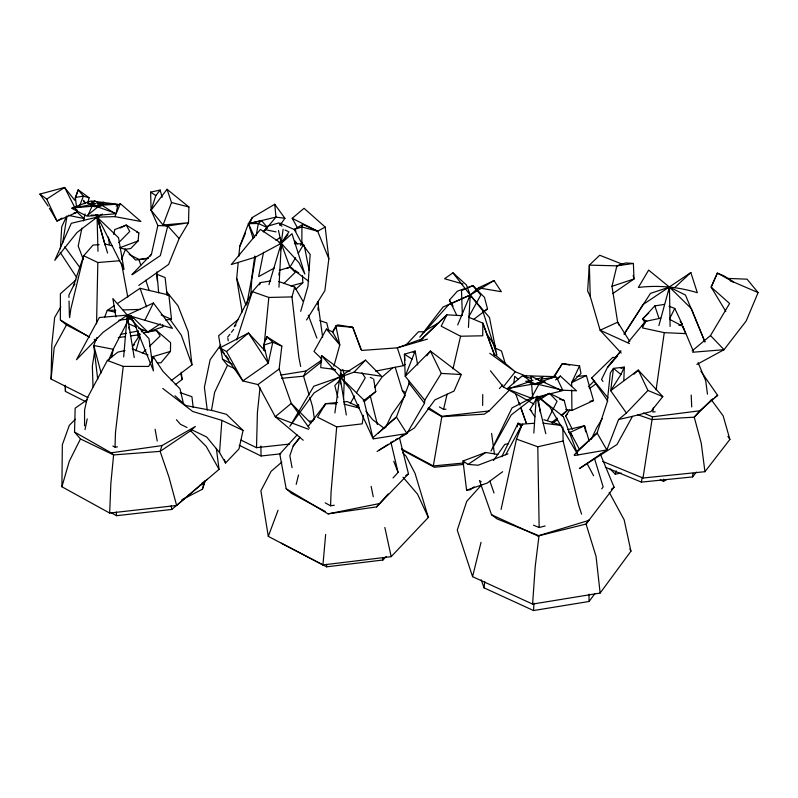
<?xml version="1.0" encoding="UTF-8"?>
<svg xmlns="http://www.w3.org/2000/svg" width="798" height="798" viewBox="0 0 798 798"><rect width="100%" height="100%" fill="white"/><g stroke="black" fill="none" stroke-linecap="round" stroke-linejoin="round"><path stroke-width="1.2" d="M87.82 336.038L66.463 324.956L60.359 319.988L60.389 293.764L76.059 279.869M132.588 349.584L132.588 346.013L140.348 334.272M84.538 425.863L84.588 409.843L87.281 398.032L107.371 360.457L117.805 352.147L125.007 350.502M300.696 311.34L307.958 286.243L310.173 254.512L301.844 243.43L301.933 226.991L302.841 224.388L317.644 231.201L328.846 258.751L324.856 290.681L306.572 319.958M216.348 448.376L219.051 469.364L176.627 505.463L109.665 513.064L61.905 486.77L62.344 444.725L69.336 425.324L75.371 419.209M482.64 405.474L482.74 394.551M157.216 362.811L160.907 362.841L170.453 351.399L170.602 342.661L156.498 330.472L143.381 332.856M88.039 397.643L51.082 379.05L51.81 344.736L54.663 317.454L60.828 306.911M96.558 323.848L97.835 262.522L83.71 255.749L73.426 285.923L68.907 295.11L68.967 297.484M386.272 556.485L382.9 560.016L326.621 566.819L326.681 564.336M74.533 432.027L111.122 452.825L161.934 445.593L195.39 426.451L190.602 430.76L160.129 451.369L113.605 454.93L80.468 438.94L74.533 432.027L75.162 408.187L87.082 399.798M150.084 256.218L151.46 254.223L157.844 225.535L151.091 210.233L167.041 189.276L188.917 207.021L188.508 222.762L179.151 238.532L168.597 264.437L138.752 285.425M289.624 444.057L256.517 447.678L257.405 412.536L260.008 387.748M287.928 234.692L281.235 243.121L281.295 240.816M117.456 446.89L115.012 447.109L115.501 432.197L123.241 366.392L107.371 360.457M334.292 505.224L330.601 505.802L331.05 492.196L336.696 426.89L317.554 417.224L325.574 403.678L337.594 402.501M623.817 380.506L624.315 367.15L613.472 368.377L610.35 372.875L607.248 401.883L597.074 433.015L574.141 454.89M109.665 513.064L110.852 483.508L113.605 454.93L111.122 452.825M343.499 399.18L344.477 374.88M278.961 287.22L281.295 243.071L268.966 284.657M468.436 327.429L470.231 294.871L457.703 324.946M594.969 593.513L589.064 601.483L533.533 610.54L533.972 603.138M60.399 248.727L61.735 226.762L66.643 216.168M321.504 355.539L339.908 376.596L365.524 360.137L381.534 376.237L354.063 372.167L313.833 386.202L289.854 426.361L314.003 392.985L339.908 376.596L341.145 370.222L321.504 355.539L320.736 367.629L335.14 369.454M250.801 294.612L251.779 279.699L255.589 256.677M533.822 433.075L536.336 396.456M609.223 492.336L624.146 519.777L630.939 551.199L600.146 593.054L532.595 604.076L535.249 566.221L539.009 535.737L586.071 524.047L614.091 487.219L600.325 454.052M175.031 395.798L185.734 405.534L213.485 410.82L226.462 414.332L243.051 430.431L238.981 448.945L225.555 463.01L219.55 452.606L221.864 420.356L192.717 411.479L162.792 388.476M278.921 275.19L279.11 272.796M123.68 356.925L127.231 314.861L134.234 357.564M266.592 339.14L266.801 336.676L281.834 346.113L279.11 369.055L291.28 403.399L309.415 428.177M402.711 452.646L406.122 456.257L415.03 473.334L428.336 517.443L391.18 556.655L322.941 564.934L325.644 534.47M377.055 451.459L406.93 433.533L424.496 403.259L424.765 400.207L441.284 373.404L430.411 351.05L405.204 376.277L424.765 400.207M124.688 249.365L130.712 248.537L138.114 240.896L138.842 232.886L126.274 225.056L114.732 229.575L113.725 234.413M605.283 467.209L641.402 482.122L692.584 476.915L692.913 473.294M242.153 312.018L236.697 278.402L238.213 262.462M238.802 256.328L239.739 246.522L248.447 223.659L252.288 217.505L274.731 204.278L284.916 218.293L280.128 225.116M263.649 350.222L268.836 297.454L252.348 291.649L234.273 326.761L236.018 325.025M51.082 379.05L54.214 347.499L66.463 324.956M660.235 479.788L663.477 481.384L663.707 479.119M280.457 250.373L281.265 243.32L291.968 233.704L304.856 274.073L298.921 262.642L281.265 243.32L260.427 229.425L231.27 264.547L255.42 257.165L281.265 243.32L278.951 242.642M428.356 407.509L441.883 416.347L433.324 465.952L464.276 462.94M280.547 249.126L281.295 243.071M533.533 610.54L483.997 587.827L484.755 581.732M513.812 383.14L514.7 376.307L518.321 379.489M288.966 231.789L281.235 243.121L283.11 229.166M69.635 317.664L70.783 309.245L83.71 255.749L93.007 245.106L99.142 244.577M668.804 291.749L669.462 286.881L670.101 326.472M334.881 412.935L339.898 376.397L346.312 414.97M254.791 256.018L251.53 278.861L246.861 304.098M656.106 389.743L664.265 332.646L685.672 333.624L682.859 326.282L669.831 319.449M363.459 415.389L362.212 423.848L336.696 426.89M602.759 461.444L642.998 478.022L652.485 416.835L699.736 410.79L717.661 395.359L700.863 371.2M653.452 407.389L652.744 411.987L655.188 411.818M94.643 351.449L92.349 366.083L93.027 386.91M62.753 242.632L66.942 216.298M256.218 235.729L258.273 223.5L261.614 220.627L267.4 227.57L263.729 231.729M641.402 482.122L642.23 477.254M211.52 410.202L214.622 392.317L227.47 365.314L222.502 359.13L218.622 335.729L238.552 319.19M111.55 357.554L113.186 349.255L129.126 318.701M263.559 252.278L258.642 276.607L274.482 267.948M85.017 429.643L87.221 418.88M501.074 509.413L516.486 439.1L522.301 424.117L534.5 423.249M81.925 228.128L78.194 246.093L83.381 259.55M83.421 220.936L85.067 213.924M469.433 298.382L470.231 294.871M517.234 426.77L518.032 423.269L522.74 424.736M446.002 409.204L443.558 409.374L447.089 394.182M452.985 368.836L460.576 336.237L441.204 326.192L446.84 314.821L461.683 315.659M619.268 325.454L617.642 322.192L611.986 286.292L616.874 265.844L625.782 262.941L633.393 263.46L633.991 278.981L612.784 293.564M296.198 484.386L298.512 475.019M532.595 604.076L472.576 576.665L481.034 542.331M87.96 202.383L89.117 197.764L78.204 189.804L75.381 197.435L76.568 207.281M162.144 197.276L160.159 190.094L150.613 192.119L151.091 210.233L163.051 225.036L188.508 222.762L167.77 225.974L160.328 255.609L132.169 274.721M658.899 325.574L669.462 286.881M333.903 366.162L339.788 344.926L335.868 325.903L337.754 324.896L352.766 327.27L361.604 350.452L397.294 347.848L427.379 339.14M300.666 366.472L298.851 357.324L291.968 296.906L294.731 287.11L278.662 281.485M135.949 350.911L139.989 336.816M61.905 486.77L69.306 461.214L80.468 438.94M621.293 473.074L615.228 474.152L616.226 470.88M161.934 445.593L160.129 451.369L168.957 477.094L176.627 505.463M181.854 499.787L202.393 489.234L205.076 480.935M202.393 489.234L205.016 481.084M151.091 210.233L155.829 195.59L160.159 190.094M236.677 339.958L252.348 291.649L260.308 282.592L270.632 280.986M259.55 284.836L260.308 282.592M299.948 437.124L293.165 445.982L289.854 455.778L292.068 467.678M96.418 214.802L97.007 217.116L97.755 214.931L97.007 217.116L95.969 215.081M265.534 351.479L248.497 333.015L219.869 347.858L242.821 380.925L268.248 363.18L263.679 345.095L266.801 336.676L272.786 342.242L281.834 346.113M322.941 564.934L268.298 536.366L278.053 510.241M167.041 189.276L171.51 202.532L163.051 225.036L167.77 225.974L179.151 238.532M408.686 380.905L409.125 383.299L396.426 417.005L378.122 433.284M300.736 245.515L301.983 242.263M96.817 337.564L93.775 345.484L97.695 379.339M104.628 317.215L107.241 310.432L114.413 305.594M618.55 419.539L606.859 449.932L579.368 468.566L616.984 444.536L632.495 416.347L650.849 411.608L662.799 396.606L638.28 370.082L610.699 390.691L626.39 413.035L618.55 419.539L632.495 416.347M412.047 359.11L404.436 354.192L405.204 376.277L415.15 351.07L404.436 354.192L404.875 360.576M79.83 205.325L83.401 196.158L78.204 189.804L74.713 200.238L64.608 187.46L39.9 194.084L48.129 206.074M121.476 259.5L125.486 249.305L119.54 247.759M108.548 360.626L113.186 349.255L93.775 345.484L101.107 372.965M114.872 216.637L120.328 203.64L140.917 221.495L114.872 216.637L97.117 217.136L71.301 223.29L54.753 260.357L76.967 232.557L97.107 217.116L102.393 214.064M727.656 278.412L747.058 279.18L758.1 292.597L746.18 320.976L724.045 349.684L696.854 364.457M239.739 246.522L245.535 233.126M250.353 221.964L252.288 217.505M426.79 355.828L430.411 351.05L461.254 374.541L454.032 391.06L434.88 399.878L414.391 427.977L407.11 432.536M620.934 374.491L613.472 368.377L610.699 390.691L620.934 374.491L624.315 367.15L621.093 368.467M321.873 360.008L306.003 371.01L303.569 376.197L309.095 394.97M553.493 376.875L562.361 363.599L579.538 365.903L571.647 382.601L571.687 386.242M591.258 439.239L596.555 427.987L602.3 418.701M385.504 427.728L391.908 414.381L405.294 395.559M501.812 456.705L518.032 423.269L521.244 425.095M517.812 433.334L522.301 424.117L505.723 454.74M144.997 320.108L153.425 303.001L172.428 328.357L127.251 315.12L99.381 317.504L76.498 359.708L103.072 332.317L127.251 315.1L153.425 303.001M547.338 420.606L557.074 401.274L549.393 393.244L564.186 400.466L566.889 410.78L561.652 415.778M669.881 318.153L674.789 308.467L669.043 306.203M323.898 406.88L325.574 403.678L336.586 403.738M321.744 358.891L314.003 351.409L326.422 329.095L339.788 344.926L332.606 331.988L335.868 325.903L352.766 327.27L360.836 349.325M151.381 356.397L153.635 357.285L148.677 366.442L123.241 366.392M468.795 316.766L480.815 295.021L472.905 285.664L467.359 287.639M350.292 403.409L354.651 395.948M356.526 392.756L365.245 377.833L362.003 372.836M692.105 350.911L710.489 335.569L729.601 303.499L711.158 287.11L717.372 273.106L723.676 275.699L733.581 282.023L758.1 292.597M534.82 416.746L530.042 409.494L535.997 399.539L548.276 393.773M308.746 281.305L289.913 267.19L295.659 257.654M298.213 253.425L303.32 244.956M554.171 377.065L562.361 363.599L569.692 365.085M641.971 326.442L645.412 321.385L660.764 318.163M588.894 519.957L586.071 524.047L596.066 556.475L600.146 593.054M572.286 429.304L565.692 415.908L569.902 409.853M493.523 460.456L504.785 444.396L508.426 443.718M374.88 387.239L382.003 377.095L393.115 367.489M601.702 488.905L603.138 486.87L594.56 458.67M220.767 344.955L210.143 359.689L204.398 387.279L207.241 410.092M332.606 331.988L335.828 327.549M308.247 426.302L325.574 403.678M227.649 337.185L229.924 334.252M231.44 332.287L233.704 329.355M642.998 478.022L704.943 471.698L729.891 439.439L723.168 415.868L711.367 399.848L713.163 398.561M692.584 476.915L696.355 472.097M533.942 404.057L503.329 386.9L515.239 371.768L526.53 376.297M73.426 285.923L74.962 283.988M620.694 351.05L607.517 367.309L601.542 379.469L602.969 381.464M293.165 445.982L299.38 438.471M620.934 351.05L607.517 367.309L617.163 356.387M628.036 342.432L645.412 321.385L642.45 327.938L664.265 332.646M263.929 231.38L275.968 217.116L274.731 204.278M557.223 379.649L560.336 376.028L576.505 390.791L559.558 390.072M699.736 410.79L694.24 417.174L651.717 419.558L637.622 414.671M297.135 434.87L279.779 454.042L286.193 488.775L328.058 513.872L376.576 506.9L408.466 473.842L399.539 438.032M456.895 315.539L449.414 300.148L457.374 291.18L465.144 288.427M343.679 375.698L334.801 385.673L337.883 397.414M376.576 506.9L388.157 493.932M481.643 484.795L466.72 501.373L457.264 530.091L472.576 576.665M393.045 477.942L398.092 472.436L390.9 442.192M499.388 388.586L502.74 384.975M664.445 304.397L654.809 305.903L642.669 318.931L645.103 323.08M406.012 344.955L418.521 331.739L424.745 331.828M354.063 372.167L365.524 360.137M626.39 413.035L647.946 390.471L662.799 396.606M132.009 274.522L151.46 254.223M565.692 415.908L567.388 414.152M427.868 408.616L441.843 416.706L484.266 414.172L489.084 410.95L509.772 389.683M588.375 386.85L594.43 380.646M118.693 242.712L129.725 231.47L126.274 225.056L120.169 228.029M711.367 399.848L694.24 417.174L701.233 443.089L704.943 471.698M263.19 231.789L267.4 227.57L258.273 223.5L248.447 223.659L253.116 238.482M420.237 340.517L446.84 314.821L420.307 340.347M283.829 283.569L295.14 272.447L290.263 266.961L279.31 270.392M648.694 313.055L642.669 318.931L646.799 321.365M607.837 401.185L591.727 377.873L612.744 357.404L616.435 357.504M312.976 420.107L314.602 418.531M142.363 353.195L145.924 349.753M149.475 346.312L160.149 335.988L156.498 330.472M633.981 374.212L638.28 370.082L647.946 390.471M295.729 289.345L302.831 282.721L302.472 275.629M674.759 287.569L690.849 272.577L697.322 292.706C678.16 286.871 658.24 285.036 638.35 287.45L648.644 270.103L669.432 287.1L691.477 308.746L704.973 342.013L685.462 295.041L669.432 287.1L650.44 293.395L624.046 334.252L643.108 304.487L690.849 272.577M577.263 451.03L597.074 433.015L606.859 449.932L574.46 455.528M680.445 325.654L682.18 324.088L674.789 308.467M364.876 401.145L375.768 391.559L373.614 378.93M372.925 437.613L396.426 417.005L406.93 433.533L373.504 438.82M531.867 380.237L529.244 382.521L534.979 384.656L542.032 382.89L540.605 379.698M478.501 287.859L470.182 295.051L448.646 304.726L419.748 337.215L443.089 307.001L470.192 295.041L493.992 280.577L501.353 291.719L478.501 287.859L493.992 280.577M281.814 462.132L271.121 471.289L260.886 490.79L268.298 536.366M111.181 512.745L116.548 515.688L171.789 509.443L207.221 479.349M139.56 333.394L137.695 334.98L130.403 335.948M141.436 331.818L143.301 330.232M297.614 228.019L292.198 218.323L304.048 208.298L325.175 227.051L328.846 258.751M224.338 353.624L219.869 347.858L226.512 351.519L248.497 333.015L268.248 363.18L272.786 342.242L263.679 345.095M555.558 379.908L560.336 376.028M321.454 361.813L303.569 376.197L281.574 378.312M533.543 397.683L511.289 414.88L490.999 451.07L512.067 407.858L533.114 397.135M551.598 422.561L557.333 418.142M561.154 415.199L566.889 410.78M474.152 486.81L470.241 489.792L466.601 490.162L462.99 460.995L485.693 452.486L497.942 454.451M175.261 384.736L182.084 379.529L181.296 372.187M171.171 380.676L191.979 364.876L188.129 331.509L178.024 305.824L166.602 291.689M473.673 319.39L487.528 308.906L484.476 297.385L472.905 285.664L461.493 290.602L462.351 315.29M356.387 406.052L358.322 404.606M363.17 400.985L375.768 391.559M611.368 489.254L614.091 487.219M226.512 351.519L242.821 380.925L257.963 384.576L279.11 369.055M589.353 388.676L596.096 383.758M502.67 471.718L487.159 483.089L466.601 490.162M714.958 397.284L717.661 395.359M452.965 272.826L470.192 295.041L489.483 317.514L496.855 355.12L482.63 310.512L470.192 295.041L466.461 284.996L452.965 272.826L444.576 278.741L463.01 284.008M356.856 406.621L358.861 405.244M548.396 393.923L538.47 400.656L540.356 412.546M276.008 240.328L279.998 237.624M462.99 460.995L468.127 464.406L485.693 452.486M117.496 303.519L140.059 288.297L168.867 295.021L171.5 319.3L165.485 319.938M413.204 352.367L415.15 351.07L417.673 364.975M375.419 371.16L403.239 365.703L405.264 364.377M160.308 323.858L147.849 331.998L138.722 328.128M39.9 194.084L46.733 199.111L64.608 187.46L74.433 206.822M552.196 423.249L557.293 419.938M482.561 312.088L487.528 308.906M132.588 346.013L134.603 344.716M405.763 475.548L408.466 473.842M379.03 450.112L388.387 444.257M390.471 442.95L393.594 440.995M395.668 439.698L397.753 438.391M400.875 436.446L403.988 434.491M663.477 481.384L666.659 479.448M302.841 224.388L294.302 229.425L301.844 243.43M62.064 218.073L56.997 221.046L49.396 208.208M116.109 206.093L120.328 203.64M425.494 330.402L438.701 322.901M296.008 231.131L294.302 229.425L301.933 226.991L317.644 231.201L325.175 227.051M565.762 409.514L571.907 410.491L593.522 400.546L586.37 375.529L571.647 382.601L580.974 373.544L579.538 365.903M287.041 268.477L290.263 266.961M568.555 431.908L571.837 435.489L570.291 432.287L584.545 425.773L589.193 441.055M68.329 215.35L83.92 218.542L77.157 212.198L56.997 221.046L46.733 199.111M508.007 453.843L478.092 465.234L468.127 464.406M94.104 203.63L90.792 204.887L94.354 206.702L100.987 206.143L101.496 203.989L97.306 203.47M120.678 247.43L138.114 240.896M678.859 325.325L682.18 324.088L680.135 321.315M422.92 338.601L397.294 347.848L403.239 365.703M528.755 381.943L507.598 389.105L531.278 398.152L542.849 377.165L535.797 379.559M611.986 286.292L633.991 278.981L633.153 275.42M481.194 481.812L479.458 480.526L491.558 514.76L537.822 535.917L589.243 520.296M151.51 357.035L170.453 351.399M265.574 226.772L278.751 222.941L282.003 226.323M73.815 213.166L77.157 212.198L76.867 209.734M99.431 216.467L97.107 217.116L95.59 215.251M290.891 285.983L302.831 282.721M533.483 525.194L539.149 527.508L545.144 525.962M254.582 237.156L248.447 223.659L275.968 217.116L284.916 218.293M248.447 223.659L261.614 220.627M567.757 429.653L584.545 425.773L585.622 431.808M516.486 439.1L537.792 446.76L563.139 441.015L562.829 426.84M590.001 401.314L593.522 400.546M621.193 353.035L600.116 330.242L590.251 296.447L587.617 291.011L589.353 265.126L616.874 265.844L621.044 264.946M328.058 513.872L379.529 503.558M90.822 204.697L71.88 208.378L86.543 216.039L103.84 202.173L97.925 203.32M93.186 204.238L95.551 203.779M120.348 334.452L126.403 333.285M130.034 332.576L138.513 330.931L137.695 334.98L138.473 337.315M535.997 399.539L538.421 399.08M280.776 375.08L306.003 371.01M75.381 197.435L83.401 196.158L89.117 197.764M138.772 259.729L148.378 258.233M537.822 535.917L539.009 535.737L497.134 518.939L491.558 514.76M616.874 265.844L633.393 263.46M533.084 380.287L525.702 381.324L562.76 390.232L556.465 377.005L541.702 379.08M148.428 258.073L135.49 260.038L125.486 249.305M118.882 320.257L133.126 318.342L127.251 315.1L112.857 298.552L115.9 316.906M118.244 337.564L125.535 336.596M441.883 416.347L489.084 410.95M239.22 445.294L261.056 455.987L280.756 453.833M343.609 401.913L347.21 401.564L359 406.91M463.588 464.436L434.371 467.259L401.693 449.763M576.774 376.437L586.37 375.529M200.248 484.715L203.969 484.376L203.221 482.162M97.835 262.522L119.81 260.737M692.684 352.247L724.045 349.684L710.489 335.569M309.524 421.184L313.165 420.885M98.932 205.345L92.827 205.734L91.541 201.036L117.266 204.208L101.376 205.196M115.75 310.163L107.241 310.432L115.501 312.178M123.052 309.933L140.069 309.405M268.836 297.454L291.968 296.906M460.576 336.237L482.7 335.788L482.87 323.13L468.675 317.235M91.142 215.121L95.84 215.141M294.402 243.659L302.761 243.869M94.792 203.63L87.491 203.34L116.129 213.485L117.905 204.527L97.226 203.719M157.844 225.535L167.77 225.974M441.284 373.404L461.254 374.541M335.35 369.903L332.926 369.703L331.2 368.038M340.217 370.302L349.933 371.09M280.258 244.397L282.662 244.707M543.069 423.139L561.573 425.494M266.642 229.954L276.048 231.879M531.308 378.412L522.042 376.038L507.378 388.526L545.214 381.983L538.261 380.197M343.898 404.087L359.539 408.107M171.51 202.532L188.917 207.021M105.276 244.038L112.408 245.894M559.637 399.249L564.186 400.466M543.847 419.688L560.435 424.905M94.593 339.908L96.359 340.467L94.224 339.359M730.31 280.966L733.581 282.023L717.372 273.106L711.158 287.11L725.821 311.42M93.815 202.273L90.373 201.126L71.99 207.989L102.992 205.315L97.256 203.41M319.898 320.636L326.771 322.911L328.816 331.32M180.168 392.596L191.929 396.706L193.176 407.409M308.577 429.294L275.26 416.716L257.963 384.576M136.588 232.038L138.842 232.886M132.219 348.866L147.999 355.07M623.128 264.497L599.707 255.24L589.353 265.126L590.251 296.447M157.156 274.372L165.106 277.564L167.131 295.44M161.166 314.961L171.5 319.3M128.458 323.769L136.448 327.16M643.358 412.935L652.485 416.835M285.066 230.043L287.988 231.35M294.372 229.575L279.918 223.081L280.068 225.375M227.47 365.314L235.24 368.816M629.502 343.589L600.116 330.242L617.642 322.192L629.841 341.554M326.422 329.095L332.906 332.048M370.282 377.384L372.496 378.412M538.82 379.908L531.039 376.287L532.705 398.192L562.151 390.791L541.044 380.945M494.72 347.788L501.473 350.98L505.334 363.768M221.864 420.356L243.051 430.431M187.031 427.489L180.488 424.317L176.438 419.718M191.4 429.603L206.672 437.005L219.55 452.606M241.056 440.137L256.517 447.678M112.837 446.032L115.012 447.109M65.177 385.344L65.446 391.429L86.314 401.963M292.198 218.323L317.644 231.201M129.216 254.472L138.882 259.35L140.797 265.145M281.325 543.189L326.621 566.819M222.502 359.13L232.208 364.267M401.534 448.915L433.324 465.952M325.275 511.478L291.609 493.403L286.193 488.775M201.834 483.229L203.969 484.376M325.135 502.82L330.601 505.802M60.359 319.988L89.536 337.165M439.369 406.9L443.558 409.374M395.18 367.21L402.352 390.531L405.474 392.566M150.613 192.119L155.829 195.59M291.2 267.629L293.075 268.966M294.961 270.303L298.711 272.966M489.773 353.275L515.239 371.768L493.563 353.584M384.437 428.446L372.806 419.838L365.893 411.259M294.492 242.053L296.437 243.57M303.24 440.237L275.26 416.716L291.28 403.399L310.841 423.149M530.042 409.494L531.787 411.13M130.842 315.429L147.849 331.998L162.962 326.811L162.672 324.656M518.032 423.269L521.293 426.491M190.602 430.76L206.253 446.461L219.051 469.364M610.091 468.915L615.228 474.152M403.05 477.244L417.554 494.181L428.336 517.443M85.675 203.111L83.391 200.308L84.907 203.729M591.727 377.873L607.966 397.833M490.431 370.811L503.329 386.9M225.834 355.539L228.817 359.389M409.125 383.299L424.496 403.259M295.001 240.986L297.255 243.899M64.738 246.811L80 267.709M169.814 319.08L181.306 335.17L191.979 364.876M494.71 355.559L482.87 323.13L486.76 334.013L495.568 346.641M340.646 372.856L343.389 376.875M153.635 357.285L162.972 371.399L180.009 388.766L183.141 402.242M60.179 252.387L76.748 277.574M727.916 436.376L729.891 439.439M449.414 300.148L453.084 306.183M294.731 287.11L303.14 301.445M402.352 390.531L404.706 394.551M570.291 432.287L579.029 448.586M587.188 463.798L593.592 475.758M75.521 208.966L77.157 212.198M629.881 548.954L630.939 551.199M693.342 351.27L682.859 326.282L683.706 329.724M698.1 362.621L705.721 380.796L707.467 394.182M393.783 461.324L398.092 472.436M308.307 315.21L316.906 338.143M486.76 334.013L494.75 355.768M515.877 394.372L519.598 404.646M520.845 408.067L526.211 422.91L520.745 407.299M281.255 243.34L289.913 267.19M519.179 402.84L519.967 405.065M140.059 288.297L146.563 306.861M489.912 481.234L494.022 492.974M236.697 278.402L246.003 305.335M481.224 579.777L483.997 587.827M654.809 305.903L659.078 318.492M224.398 459.578L225.555 463.01M145.775 280.208L149.226 290.642M581.582 514.121L578.7 505.224L563.139 441.015M309.794 397.324L312.557 406.701L314.442 418.94M97.994 251.28L97.067 216.916L107.56 253.046M342.801 369.404L343.808 372.935M97.067 216.916L105.067 245.096M370.182 395.539L377.394 424.476M545.792 433.733L536.715 396.436L537.114 400.047M384.845 527.478L391.18 556.655M278.492 230.482L281.235 243.121M180.757 373.434L182.084 379.529M371.16 486.371L373.245 496.755M304.188 245.096L309.125 270.322M121.476 263.061L127.76 297.036M155.091 429.274L157.226 441.015M227.849 338.392L228.248 340.796M171.201 505.802L171.789 509.443M491.588 433.434L494.411 453.912M322.641 337.185L317.744 301.634L317.843 304.058M127.231 314.861L128.538 324.606M128.867 327.04L129.186 329.474M96.708 214.802L97.007 217.116M108.428 237.096L109.316 244.228M339.898 376.397L340.128 378.86M340.357 381.334L340.586 383.798M156.857 271.879L158.662 292.776M116.249 512.027L116.548 515.688M156.817 274.492L157.266 280.697M382.751 557.553L382.9 560.016M691.198 395.11L691.726 406.94M539.149 527.508L537.792 446.76M317.983 307.699L318.083 310.123M69.047 301.046L69.416 316.497M260.886 446.042L261.056 455.987M588.984 594.141L589.064 601.483M571.717 389.883L571.907 410.491M65.426 385.404L65.446 391.429M94.483 200.557L87.68 216.188L115.351 213.794L94.483 200.557M555.438 376.636L534.281 384.127L523.279 375.728L555.438 376.636M563.308 416.576L537.403 396.197L549.992 407.17L577.961 454.87L563.308 416.576M133.386 320.856L127.251 315.1L148.967 338.621L153.435 370.89L133.386 320.856M118.523 237.714L97.107 217.116L102.054 225.635L124.009 269.495L118.523 237.714M363.868 400.037L339.908 376.596L350.512 389.494L373.115 438.85L363.868 400.037"/></g></svg>
